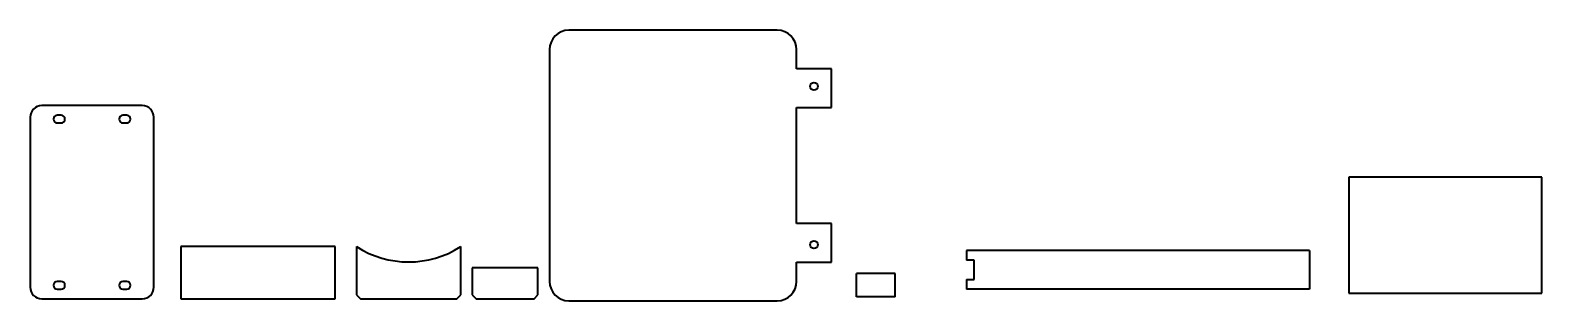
# Model space of a CAD drawing. Header units: millimetres. Extents: x -160 to 3755, y -5 to 695.
import ezdxf

# ---------------------------------------------------------------- set-up
doc = ezdxf.new("R2010")
doc.units = ezdxf.units.MM
doc.linetypes.add('K5LT_BASIC', pattern=[0])

msp = doc.modelspace()

# ---------------------------------------------------------------- linework, layer by layer
at = {"color": 7, "linetype": 'K5LT_BASIC', "lineweight": 40, "true_color": 0xffffff}
for p, q in [((1775, 695), (1235, 695)), ((1185, 645), (1185, 45)), ((1825, 595), (1825, 645)), ((1915, 595), (1825, 595)), ((1915, 495), (1915, 595)), ((-160, 470), (-160, 30)), ((130, 500), (-130, 500)), ((-80, 475), (-90, 475)), ((90, 475), (80, 475)), ((160, 30), (160, 470)), ((1825, 495), (1915, 495)), ((1825, 195), (1825, 495)), ((-90, 455), (-80, 455)), ((80, 455), (90, 455)), ((3255, 315), (3255, 15)), ((3755, 315), (3255, 315)), ((3755, 15), (3755, 315)), ((1915, 195), (1825, 195)), ((1915, 95), (1915, 195)), ((630, 135), (230, 135)), ((230, 135), (230, 0)), ((630, 0), (630, 135)), ((685, 135), (685, 10)), ((955, 10), (955, 135)), ((2335, 125), (2265, 125)), ((2265, 125), (2265, 100)), ((3103.4, 125), (2335, 125)), ((3153.4, 125), (3103.4, 125)), ((3153.4, 125), (3153.4, 25)), ((985, 80), (985, 10)), ((1155, 80), (985, 80)), ((1155, 10), (1155, 80)), ((1825, 95), (1915, 95)), ((1825, 45), (1825, 95)), ((2285, 100), (2265, 100)), ((2285, 50), (2285, 100)), ((-80, 45), (-90, 45)), ((90, 45), (80, 45)), ((2080, 65.9), (1980, 65.9)), ((1980, 5), (1980, 65.9)), ((2080, 5), (2080, 65.9)), ((2265, 50), (2265, 25)), ((2265, 50), (2285, 50)), ((-130, 0), (130, 0)), ((-90, 25), (-80, 25)), ((80, 25), (90, 25)), ((230, 0), (630, 0)), ((685, 10), (695, 0)), ((695, 0), (945, 0)), ((945, 0), (955, 10)), ((985, 10), (995, 0)), ((995, 0), (1145, 0)), ((1145, 0), (1155, 10)), ((2080, 5), (1980, 5)), ((2335, 25), (2265, 25)), ((3103.4, 25), (2335, 25)), ((3153.4, 25), (3103.4, 25)), ((3255, 15), (3755, 15)), ((1235, -5), (1775, -5))]:
    msp.add_line(p, q, dxfattribs=at)
for centre in [(1870, 550), (1870, 140)]:
    msp.add_circle(centre, 10, dxfattribs=at)
for centre, radius, start, end in [((1235, 645), 50, 90, 180), ((1775, 645), 50, 0, 90), ((-130, 470), 30, 90, 180), ((-90, 465), 10, 90, 270), ((-80, 465), 10, 270, 90), ((80, 465), 10, 90, 270), ((90, 465), 10, 270, 90), ((130, 470), 30, 0, 90), ((820, 345.4), 250, 237.3164, 302.6836), ((-90, 35), 10, 90, 270), ((-80, 35), 10, 270, 90), ((80, 35), 10, 90, 270), ((90, 35), 10, 270, 90), ((1235, 45), 50, 180, 270), ((1775, 45), 50, 270, 0), ((-130, 30), 30, 180, 270), ((130, 30), 30, 270, 0)]:
    msp.add_arc(centre, radius, start, end, dxfattribs=at)

doc.saveas('drawing.dxf')
